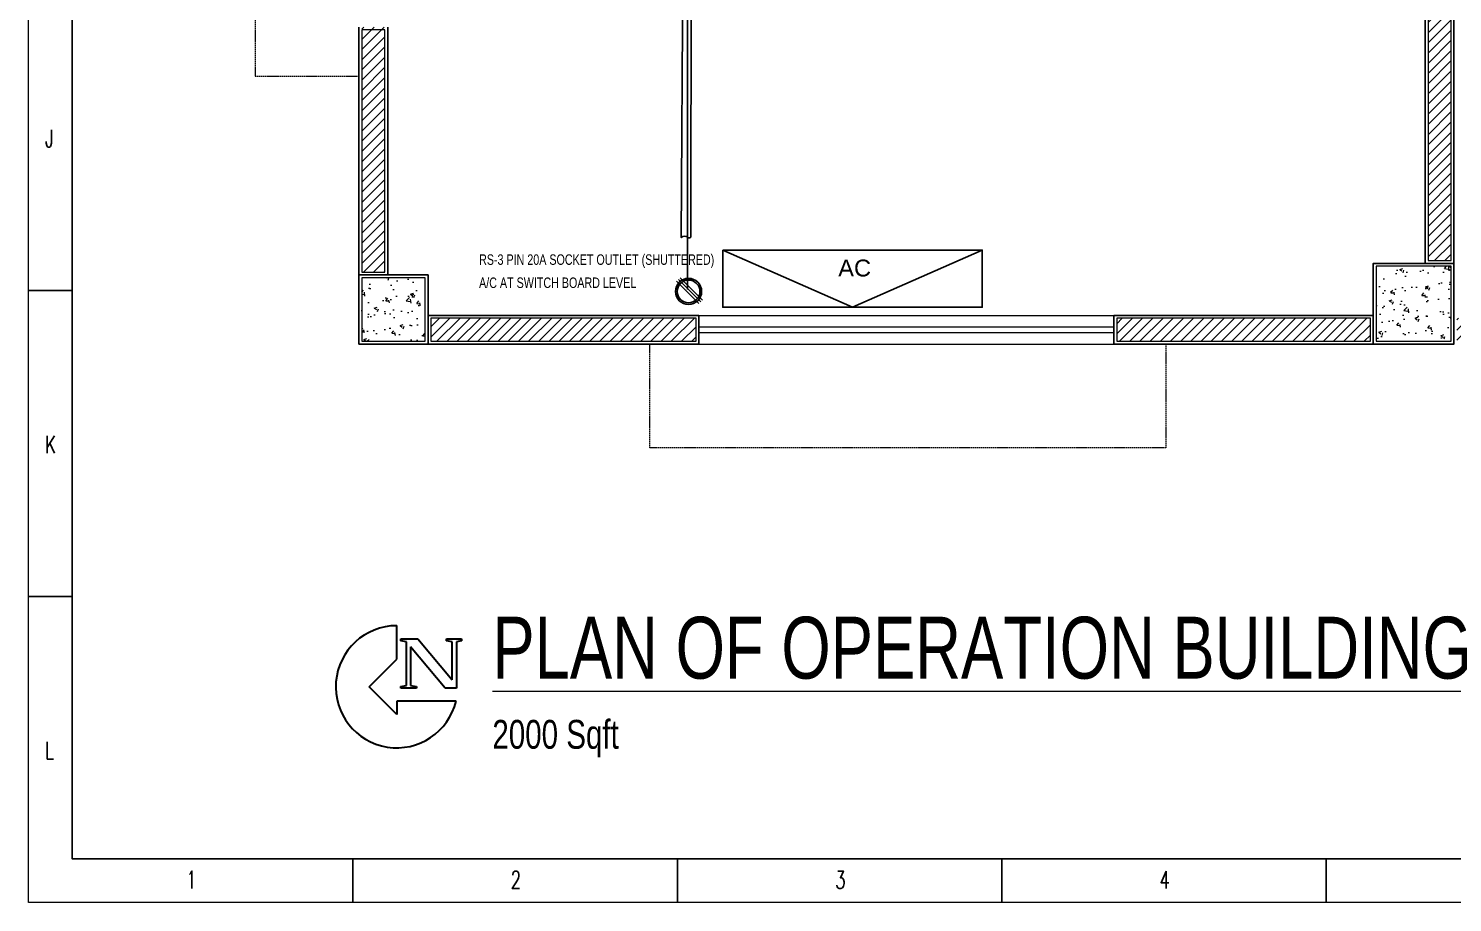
# Model space of a CAD drawing. Header units: inches. Extents: x 600 to 1500, y 304 to 941.
# Drawn here: x 599.6 to 846.7, y 304.1 to 455.7 of the extents above; entities that cross this region are included whole.
import ezdxf

# ---------------------------------------------------------------- set-up
doc = ezdxf.new("R2010")
doc.units = ezdxf.units.IN
doc.header["$MEASUREMENT"] = 0
doc.linetypes.add('DASH', pattern=[0.35, 0.25, -0.1])
for name, color, linetype in [('Cables', 7, 'Continuous'), ('COLLUM', 1, 'Continuous'), ('HVAC', 44, 'Continuous'), ('Sockets', 7, 'Continuous'), ('wall 05', 252, 'Continuous')]:
    doc.layers.add(name, color=color, linetype=linetype)
for name, color, linetype, lineweight in [('Glass', 5, 'Continuous', 9), ('HACTH', 8, 'Continuous', 9), ('Plaster Line', 252, 'Continuous', 15), ('Sunshed', 5, 'Continuous', 15), ('Text', 252, 'Continuous', 15), ('WINDOW', 140, 'Continuous', 9)]:
    doc.layers.add(name, color=color, linetype=linetype, lineweight=lineweight)
doc.styles.get("Standard").update_dxf_attribs({"font": 'arial.ttf'})
doc.styles.add('Swiss721', font='swisscl.ttf')
doc.styles.add('TEG BORDER', font='txt_qlt.shx', dxfattribs={"width": 0.7, "bigfont": 'hztxt.shx'})
pattern_1 = [(50, (-409806.2414, -241566.439), (5.37945137, -0.470641012), [0.5625, -6.1875]), (355, (-409806.2414, -241566.439), (-1.040635, 5.641441), [0.45, -4.95]), (100.4514, (-409805.793, -241566.478), (4.338820363, 5.170796565), [0.478051425, -5.25856584]), (46.1842, (-409806.2414, -241564.939), (8.004307865, -1.24139261), [0.84375, -9.28125]), (96.6356, (-409805.574, -241565.0425), (7.00997029, 7.30588403), [0.71707716, -7.8878475]), (351.1842, (-409806.241, -241564.939), (7.00996459, 7.3058895), [0.675, -7.425]), (21, (-409805.4914, -241565.314), (4.47680289, -3.01964168), [0.5625, -6.1875]), (326, (-409805.4914, -241565.314), (1.82486499, 5.43862534), [0.45, -4.95]), (71.4514, (-409805.1183, -241565.5656), (6.301669714, 2.418978725), [0.478051425, -5.25856584]), (37.5, (-409806.2414, -241566.439), (0.091198915, 2.496703904), [0, -4.89, 0, -5.025, 0, -4.96875]), (7.5, (-409806.2414, -241566.439), (1.973021531, 2.958087839), [0, -2.865, 0, -4.7775, 0, -1.89375]), (327.5, (-409807.9139, -241566.439), (4.003668271, -0.169161538), [0, -1.875, 0, -5.85, 0, -7.7625]), (317.5, (-409808.664, -241566.439), (4.37389627, 0.750787367), [0, -2.4375, 0, -3.885, 0, -5.5125])]

# ---------------------------------------------------------------- blocks, each defined once
blk = doc.blocks.new('252 BORDER A2')
at = {"linetype": 'Continuous'}
for p, q in [((5, 415), (5, 5)), ((5, 5), (489, 5))]:
    blk.add_line(p, q, dxfattribs=at)
for p, q in [((0, 70), (5, 70)), ((0, 35), (5, 35)), ((37.12, 0), (37.12, 5)), ((74.25, 0), (74.25, 5)), ((111.38, 0), (111.38, 5)), ((148.5, 0), (148.5, 5))]:
    blk.add_line(p, q)
at = {"color": 5, "lineweight": 15}
blk.add_lwpolyline([(0, 420), (594, 420), (594, 0), (0, 0)], close=True, dxfattribs=at)
blk.add_lwpolyline([(5, 415), (589, 415), (589, 5), (5, 5)], close=True)
at = {"char_height": 2, "width": 2, "style": 'TEG BORDER'}
for s, insert, attachment_point in [('J', (1.91, 88.39), 1), ('K', (1.91, 53.39), 1), ('L', (1.91, 18.39), 1), ('1', (18.05, 1.59), 7), ('2', (55.17, 1.59), 7), ('3', (92.3, 1.59), 7), ('4', (129.42, 1.59), 7)]:
    blk.add_mtext(s, dxfattribs=dict(at, insert=insert, attachment_point=attachment_point))
blk = doc.blocks.new('bg')
at = {"layer": 'wall 05'}
for p, q in [((143795.95, 171284.13), (143748.95, 171284.13)), ((143748.95, 171284.13), (143748.95, 171279.13)), ((143795.95, 171279.13), (143795.95, 171284.13)), ((143912.95, 171284.13), (143867.95, 171284.13)), ((143867.95, 171284.13), (143867.95, 171279.13)), ((143912.95, 171279.13), (143912.95, 171284.13)), ((143748.95, 171279.13), (143795.95, 171279.13)), ((143867.95, 171279.13), (143912.95, 171279.13))]:
    blk.add_line(p, q, dxfattribs=at)
blk = doc.blocks.new('dp')
at = {"layer": 'Plaster Line'}
for p, q in [((143795.45, 171283.63), (143749.45, 171283.63)), ((143749.45, 171283.63), (143749.45, 171279.63)), ((143795.45, 171279.63), (143795.45, 171283.63)), ((143912.45, 171283.63), (143868.45, 171283.63)), ((143868.45, 171283.63), (143868.45, 171279.63)), ((143912.45, 171279.63), (143912.45, 171283.63)), ((143749.45, 171279.63), (143795.45, 171279.63)), ((143868.45, 171279.63), (143912.45, 171279.63))]:
    blk.add_line(p, q, dxfattribs=at)

msp = doc.modelspace()

# ---------------------------------------------------------------- hatches: boundary and pattern name
at = {"layer": 'HACTH'}
h = msp.add_hatch(dxfattribs=at)
h.set_pattern_fill('ANSI31', color=256, scale=10, style=0)
h.set_pattern_definition([(45, (-409806.2414, -241566.439), (-0.8838834765, 0.8838834765), [])])
h.paths.add_polyline_path([(657.44, 528.94), (661.44, 528.94), (661.44, 601.94), (657.44, 601.94)])
h.paths.add_polyline_path([(657.44, 413.44), (661.44, 413.44), (661.44, 455.94), (657.44, 455.94)])
h.paths.add_polyline_path([(669.44, 405.44), (669.44, 401.44), (715.44, 401.44), (715.44, 405.44)])
h.paths.add_polyline_path([(788.44, 405.44), (788.44, 401.44), (832.44, 401.44), (832.44, 405.44)])
h.paths.add_polyline_path([(847.44, 405.44), (847.44, 401.44), (888.44, 401.44), (888.44, 405.44)])
h.paths.add_polyline_path([(842.44, 415.44), (846.44, 415.44), (846.44, 473.94), (842.44, 473.94)])
h.paths.add_polyline_path([(842.44, 546.94), (846.44, 546.94), (846.44, 595.44), (842.44, 595.44)])
h = msp.add_hatch(dxfattribs=at)
h.set_pattern_fill('AR-CONC', color=256, scale=0.75, style=0)
h.set_pattern_definition(pattern_1)
h.paths.add_polyline_path([(846.44, 401.44), (846.44, 414.44), (833.44, 414.44), (833.44, 401.44)])
h = msp.add_hatch(dxfattribs=at)
h.set_pattern_fill('AR-CONC', color=256, scale=0.75, style=0)
h.set_pattern_definition(pattern_1)
h.paths.add_polyline_path([(657.44, 412.44), (657.44, 401.44), (668.44, 401.44), (668.44, 412.44)])

# ---------------------------------------------------------------- linework, layer by layer
msp.add_lwpolyline([(714.55, 419.5, -0.56347), (714.04, 419.5, 0.354322), (712.87, 419.43), (713.15, 465.5, -0.456322), (714.04, 465.5, 0.605884), (714.57, 465.5)], format="xyb", close=True)
at = {"layer": 'Cables', "color": 4}
msp.add_line((713.98, 491.6), (713.98, 410.42), dxfattribs=at)
at = {"layer": 'COLLUM'}
for points in [[(656.94, 400.94), (668.94, 400.94), (668.94, 412.94), (656.94, 412.94)], [(832.94, 400.94), (846.94, 400.94), (846.94, 414.94), (832.94, 414.94)]]:
    msp.add_lwpolyline(points, close=True, dxfattribs=at)
at = {"layer": 'Glass', "ltscale": 10}
for points in [[(715.94, 403.94), (787.94, 403.94)], [(715.94, 402.94), (787.94, 402.94)]]:
    msp.add_lwpolyline(points, dxfattribs=at)
at = {"layer": 'HVAC'}
for p, q in [((742.58, 407.34), (720.07, 417.27)), ((765.09, 417.27), (742.58, 407.34))]:
    msp.add_line(p, q, dxfattribs=at)
msp.add_lwpolyline([(720.07, 417.27), (765.09, 417.27), (765.09, 407.34), (720.07, 407.34)], close=True, dxfattribs=at)
at = {"layer": 'Plaster Line'}
for p, q in [((661.44, 455.44), (657.44, 455.44)), ((657.44, 455.44), (657.44, 413.44)), ((661.44, 413.44), (661.44, 455.44)), ((657.44, 413.44), (661.44, 413.44))]:
    msp.add_line(p, q, dxfattribs=at)
for points in [[(846.44, 474.44), (842.44, 474.44), (842.44, 415.44), (846.44, 415.44)], [(833.44, 401.44), (846.44, 401.44), (846.44, 414.44), (833.44, 414.44)], [(657.44, 401.44), (668.44, 401.44), (668.44, 412.44), (657.44, 412.44)]]:
    msp.add_lwpolyline(points, close=True, dxfattribs=at)
at = {"layer": 'Sockets', "color": 3}
for p, q in [((712.07, 411.88), (715.95, 408.01)), ((712.38, 412.16), (716.26, 408.29)), ((712.7, 412.44), (716.57, 408.57))]:
    msp.add_line(p, q, dxfattribs=at)
for radius in [2.27, 1.98]:
    msp.add_circle((714.14, 410.08), radius, dxfattribs=at)
at = {"layer": 'Sunshed', "linetype": 'DASH'}
for points in [[(656.94, 527.94), (656.94, 536.94), (638.94, 536.94), (638.94, 447.44), (638.94, 447.44), (656.94, 447.44), (656.94, 455.94)], [(787.94, 400.94), (796.94, 400.94), (796.94, 382.94), (707.44, 382.94), (707.44, 382.94), (707.44, 400.94), (715.94, 400.94)]]:
    msp.add_lwpolyline(points, dxfattribs=at)
at = {"layer": 'Text', "linetype": 'Continuous', "lineweight": 30}
for p, q in [((663.52, 346.33), (663.52, 352.12)), ((664.22, 349.5), (664.22, 349.85)), ((664.22, 349.85), (667.18, 349.85)), ((665.21, 349.32), (664.22, 349.5)), ((665.21, 341.74), (665.21, 349.32)), ((671.94, 341.25), (665.9, 348.44)), ((665.9, 348.44), (665.9, 341.74)), ((667.18, 349.85), (673.13, 342.72)), ((672.14, 349.5), (672.14, 349.85)), ((672.14, 349.85), (674.72, 349.85)), ((673.13, 349.32), (672.14, 349.5)), ((673.13, 342.72), (673.13, 349.32)), ((674.72, 349.5), (673.87, 349.32)), ((673.87, 349.32), (673.87, 341.25)), ((674.72, 349.85), (674.72, 349.5)), ((658.71, 341.52), (663.52, 346.33)), ((663.52, 336.72), (658.71, 341.52)), ((664.22, 341.56), (665.21, 341.74)), ((664.22, 341.25), (664.22, 341.56)), ((666.92, 341.25), (664.22, 341.25)), ((665.9, 341.74), (666.92, 341.56)), ((666.92, 341.56), (666.92, 341.25)), ((673.87, 341.25), (671.94, 341.25)), ((673.82, 339.02), (663.52, 339.02)), ((663.52, 339.02), (663.52, 336.72))]:
    msp.add_line(p, q, dxfattribs=at)
msp.add_arc((663.52, 341.52), 10.59, 90, 346.3479, dxfattribs=at)
at = {"layer": 'wall 05'}
for p, q in [((656.94, 455.94), (656.94, 412.94)), ((661.94, 412.94), (661.94, 455.94)), ((656.94, 412.94), (661.94, 412.94))]:
    msp.add_line(p, q, dxfattribs=at)
msp.add_lwpolyline([(846.94, 474.94), (841.94, 474.94), (841.94, 414.94), (846.94, 414.94)], close=True, dxfattribs=at)
at = {"layer": 'WINDOW', "linetype": 'Continuous', "ltscale": 10}
for points in [[(715.94, 405.94), (787.94, 405.94)], [(715.94, 400.94), (787.94, 400.94)]]:
    msp.add_lwpolyline(points, dxfattribs=at)

# ---------------------------------------------------------------- block references
at = {"xscale": 1.5163271442, "yscale": 1.5163271442, "zscale": 1.5163271442}
msp.add_blockref('252 BORDER A2', (599.61, 304.1), dxfattribs=at)
at = {"layer": 'HACTH'}
for name in ['bg', 'dp']:
    msp.add_blockref(name, (-143080.01, -170878.19), dxfattribs=at)

# ---------------------------------------------------------------- texts
at = {"layer": 'HVAC'}
msp.add_text('AC', height=2.935, dxfattribs=at).set_placement((740.11, 412.68))
at = {"layer": 'Sockets', "color": 3, "style": 'Swiss721'}
for s, p in [('RS-3 PIN 20A SOCKET OUTLET (SHUTTERED)', (677.8, 414.7)), ('A/C AT SWITCH BOARD LEVEL', (677.8, 410.69))]:
    msp.add_text(s, height=1.8137, dxfattribs=at).set_placement(p)
at = {"layer": 'Text', "insert": (680.1, 353.66), "char_height": 10.7333, "width": 176.7295, "attachment_point": 1, "style": 'Swiss721'}
msp.add_mtext('{\\LPLAN OF OPERATION BUILDING\\H0.4658x;\\l  \\P2000 Sqft}', dxfattribs=at)

doc.saveas('drawing.dxf')
